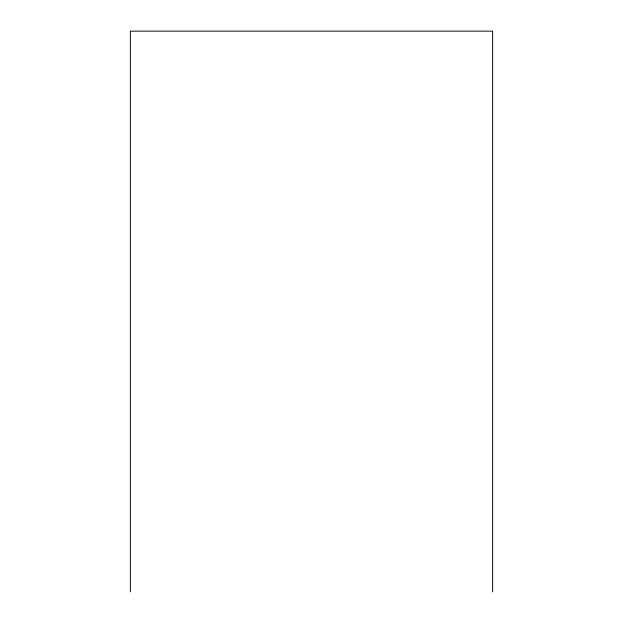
<?xml version="1.0" encoding="UTF-8"?>
<svg xmlns="http://www.w3.org/2000/svg" width="623" height="623" viewBox="0 0 623 623"><rect width="100%" height="100%" fill="white"/><g stroke="black" fill="none" stroke-linecap="round" stroke-linejoin="round"><path stroke-width="0.93" d="M492.645 591.85L492.645 31.15L130.355 31.15L130.355 591.85"/></g></svg>
